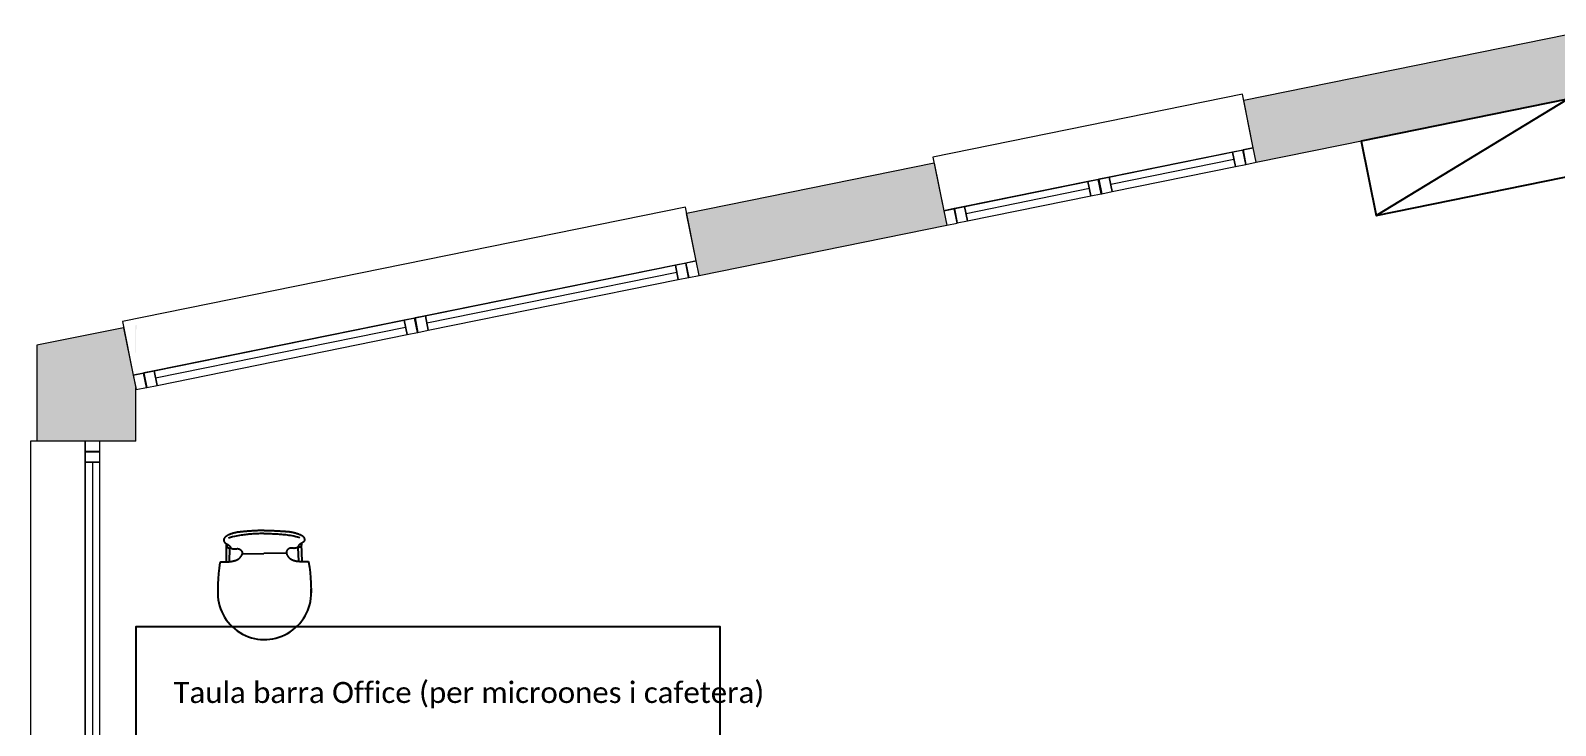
# Model space of a CAD drawing. Header units: metres. Extents: x 5207 to 27817, y 2812 to 34571.
# Drawn here: x 11076 to 18319, y 24078 to 27379 of the extents above; entities that cross this region are included whole.
import ezdxf

# ---------------------------------------------------------------- set-up
doc = ezdxf.new("R2010")
doc.units = ezdxf.units.M
doc.set_wipeout_variables(frame=1)
doc.linetypes.add('CONTINUA', pattern=[0])
doc.layers.add('3201_Baixa distribució', color=7, linetype='CONTINUA', lineweight=18)
doc.layers.add('_Co TEXTO', color=7, linetype='Continuous', lineweight=13)
doc.layers.add('_Co MUEBLE CONCEP', color=5, linetype='Continuous')
doc.layers.add('_Co MUEBLE NO CONCEP', color=181, linetype='Continuous')

# ---------------------------------------------------------------- blocks, each defined once
blk = doc.blocks.new('A$C4F1418C3')
blk.add_wipeout([(0.3692, 0.0115), (0.3695, 0.029), (0.3697, 0.0424), (0.4116, 0.0435), (0.4558, 0.0451), (0.4601, 0.0378), (0.4637, 0.0336), (0.4657, 0.0321), (0.4689, 0.0309), (0.471, 0.0304), (0.4733, 0.0302), (0.4764, 0.0304), (0.4787, 0.0307), (0.4819, 0.0318), (0.4846, 0.0333), (0.4872, 0.0354), (0.489, 0.0374), (0.4927, 0.042), (0.4965, 0.049), (0.4996, 0.0552), (0.5032, 0.0646), (0.5059, 0.0737), (0.5077, 0.0803), (0.5095, 0.0887), (0.5108, 0.0958), (0.5115, 0.103), (0.5136, 0.1212), (0.5152, 0.1437), (0.5174, 0.183), (0.5184, 0.2261), (0.5167, 0.2686), (0.5137, 0.3173), (0.5095, 0.353), (0.5032, 0.3764), (0.5003, 0.3846), (0.4933, 0.4004), (0.4881, 0.406), (0.4831, 0.4099), (0.4759, 0.4132), (0.4716, 0.4129), (0.4664, 0.4119), (0.4618, 0.409), (0.4581, 0.4043), (0.456, 0.3999), (0.369, 0.4019), (0.3688, 0.4172), (0.3687, 0.4276), (0.3684, 0.4307), (0.3681, 0.4316), (0.3678, 0.4323), (0.367, 0.4336), (0.3155, 0.4396), (0.2909, 0.4415), (0.2438, 0.4434), (0.2205, 0.4441), (0.1973, 0.4428), (0.1742, 0.4391), (0.1591, 0.4351), (0.1344, 0.4264), (0.1193, 0.4187), (0.1036, 0.4104), (0.0833, 0.3953), (0.0649, 0.3795), (0.0486, 0.3606), (0.0357, 0.3426), (0.0235, 0.3214), (0.0145, 0.3014), (0.0078, 0.2815), (0.0033, 0.2607), (0.0007, 0.2405), (-0.0002, 0.2193), (0.001, 0.1964), (0.0059, 0.1745), (0.0113, 0.1501), (0.0213, 0.1283), (0.0319, 0.107), (0.046, 0.0868), (0.0595, 0.0711), (0.0749, 0.0554), (0.0983, 0.0373), (0.1173, 0.0257), (0.1385, 0.0158), (0.16, 0.009), (0.1822, 0.0035), (0.2009, 0.0009), (0.222, 0.0003), (0.2613, 0.0009), (0.3008, 0.0032), (0.3351, 0.0067), (0.3676, 0.0111), (0.3681, 0.0111), (0.3687, 0.0113), (0.3689, 0.0115)]).dxf.layer = '_Co MUEBLE NO CONCEP'
at = {"layer": '_Co MUEBLE NO CONCEP'}
for p, q in [((0.2671, 0.4427), (0.2205, 0.4441)), ((0.2909, 0.4415), (0.2671, 0.4427)), ((0.3155, 0.4396), (0.2909, 0.4415)), ((0.3409, 0.437), (0.3155, 0.4396)), ((0.367, 0.4336), (0.3409, 0.437)), ((0.3673, 0.4331), (0.367, 0.4336)), ((0.3677, 0.4326), (0.3673, 0.4331)), ((0.3679, 0.4321), (0.3677, 0.4326)), ((0.3681, 0.4316), (0.3679, 0.4321)), ((0.3683, 0.4312), (0.3681, 0.4316)), ((0.3684, 0.4307), (0.3683, 0.4312)), ((0.3685, 0.4302), (0.3684, 0.4307)), ((0.3686, 0.4297), (0.3685, 0.4302)), ((0.3686, 0.4291), (0.3686, 0.4297)), ((0.3687, 0.4285), (0.3686, 0.4291)), ((0.3687, 0.4279), (0.3687, 0.4285)), ((0.3687, 0.4272), (0.3687, 0.4279)), ((0.3687, 0.4265), (0.3687, 0.4272)), ((0.3687, 0.4258), (0.3687, 0.4265)), ((0.3687, 0.425), (0.3687, 0.4258)), ((0.3687, 0.4241), (0.3687, 0.425)), ((0.3687, 0.4232), (0.3687, 0.4241)), ((0.3687, 0.4222), (0.3687, 0.4232)), ((0.3687, 0.421), (0.3687, 0.4222)), ((0.3688, 0.4197), (0.3687, 0.421)), ((0.3688, 0.4181), (0.3688, 0.4197)), ((0.3688, 0.4163), (0.3688, 0.4181)), ((0.3688, 0.4142), (0.3688, 0.4163)), ((0.3688, 0.4116), (0.3688, 0.4142)), ((0.3689, 0.4087), (0.3688, 0.4116)), ((0.3689, 0.4055), (0.3689, 0.4087)), ((0.369, 0.402), (0.3689, 0.4055)), ((0.3691, 0.3982), (0.369, 0.402)), ((0.369, 0.4019), (0.4529, 0.4)), ((0.3693, 0.3943), (0.3691, 0.3982)), ((0.3696, 0.3904), (0.3693, 0.3943)), ((0.3699, 0.3864), (0.3696, 0.3904)), ((0.3698, 0.3873), (0.436, 0.3848)), ((0.3703, 0.3824), (0.3699, 0.3864)), ((0.3708, 0.3785), (0.3703, 0.3824)), ((0.3715, 0.3747), (0.3708, 0.3785)), ((0.3722, 0.3711), (0.3715, 0.3747)), ((0.3729, 0.3676), (0.3722, 0.3711)), ((0.3738, 0.3643), (0.3729, 0.3676)), ((0.3747, 0.3611), (0.3738, 0.3643)), ((0.4318, 0.3656), (0.4317, 0.3642)), ((0.4317, 0.3642), (0.4317, 0.3629)), ((0.4317, 0.3629), (0.4318, 0.3615)), ((0.4319, 0.3669), (0.4318, 0.3656)), ((0.432, 0.3681), (0.4319, 0.3669)), ((0.4322, 0.3693), (0.432, 0.3681)), ((0.4324, 0.3705), (0.4322, 0.3693)), ((0.4327, 0.3716), (0.4324, 0.3705)), ((0.4329, 0.3726), (0.4327, 0.3716)), ((0.4332, 0.3736), (0.4329, 0.3726)), ((0.4335, 0.3746), (0.4332, 0.3736)), ((0.4338, 0.3755), (0.4335, 0.3746)), ((0.4341, 0.3763), (0.4338, 0.3755)), ((0.4344, 0.3771), (0.4341, 0.3763)), ((0.4348, 0.3779), (0.4344, 0.3771)), ((0.4353, 0.3785), (0.4348, 0.3779)), ((0.4358, 0.3792), (0.4353, 0.3785)), ((0.4363, 0.3797), (0.4358, 0.3792)), ((0.4359, 0.3876), (0.4359, 0.3863)), ((0.4359, 0.3863), (0.436, 0.3848)), ((0.4362, 0.3897), (0.436, 0.3887)), ((0.436, 0.3887), (0.4359, 0.3876)), ((0.4364, 0.3906), (0.4362, 0.3897)), ((0.4369, 0.3803), (0.4363, 0.3797)), ((0.4367, 0.3913), (0.4364, 0.3906)), ((0.4369, 0.392), (0.4367, 0.3913)), ((0.4372, 0.3926), (0.4369, 0.392)), ((0.4376, 0.3808), (0.4369, 0.3803)), ((0.4376, 0.3932), (0.4372, 0.3926)), ((0.4379, 0.3937), (0.4376, 0.3932)), ((0.4383, 0.3812), (0.4376, 0.3808)), ((0.4382, 0.3943), (0.4379, 0.3937)), ((0.4385, 0.3947), (0.4382, 0.3943)), ((0.4391, 0.3817), (0.4383, 0.3812)), ((0.4389, 0.3952), (0.4385, 0.3947)), ((0.4392, 0.3956), (0.4389, 0.3952)), ((0.4399, 0.3821), (0.4391, 0.3817)), ((0.4396, 0.396), (0.4392, 0.3956)), ((0.44, 0.3964), (0.4396, 0.396)), ((0.4408, 0.3826), (0.4399, 0.3821)), ((0.4404, 0.3968), (0.44, 0.3964)), ((0.4408, 0.3971), (0.4404, 0.3968)), ((0.4413, 0.3975), (0.4408, 0.3971)), ((0.4416, 0.383), (0.4408, 0.3826)), ((0.4417, 0.3978), (0.4413, 0.3975)), ((0.4425, 0.3835), (0.4416, 0.383)), ((0.4422, 0.3981), (0.4417, 0.3978)), ((0.4428, 0.3984), (0.4422, 0.3981)), ((0.4434, 0.3841), (0.4425, 0.3835)), ((0.4433, 0.3986), (0.4428, 0.3984)), ((0.4439, 0.3988), (0.4433, 0.3986)), ((0.4443, 0.3846), (0.4434, 0.3841)), ((0.4446, 0.399), (0.4439, 0.3988)), ((0.4451, 0.3853), (0.4443, 0.3846)), ((0.4453, 0.3992), (0.4446, 0.399)), ((0.446, 0.386), (0.4451, 0.3853)), ((0.4461, 0.3993), (0.4453, 0.3992)), ((0.4469, 0.3867), (0.446, 0.386)), ((0.4471, 0.3994), (0.4461, 0.3993)), ((0.4477, 0.3875), (0.4469, 0.3867)), ((0.4482, 0.3995), (0.4471, 0.3994)), ((0.4486, 0.3884), (0.4477, 0.3875)), ((0.4495, 0.3997), (0.4482, 0.3995)), ((0.4494, 0.3893), (0.4486, 0.3884)), ((0.4502, 0.3904), (0.4494, 0.3893)), ((0.4511, 0.3998), (0.4495, 0.3997)), ((0.451, 0.3914), (0.4502, 0.3904)), ((0.4517, 0.3926), (0.451, 0.3914)), ((0.4529, 0.4), (0.4511, 0.3998)), ((0.4525, 0.3938), (0.4517, 0.3926)), ((0.4533, 0.395), (0.4525, 0.3938)), ((0.454, 0.3963), (0.4533, 0.395)), ((0.4548, 0.3977), (0.454, 0.3963)), ((0.4555, 0.399), (0.4548, 0.3977)), ((0.4563, 0.4004), (0.4555, 0.399)), ((0.457, 0.4017), (0.4563, 0.4004)), ((0.4578, 0.4031), (0.457, 0.4017)), ((0.4586, 0.4044), (0.4578, 0.4031)), ((0.4594, 0.4057), (0.4586, 0.4044)), ((0.4603, 0.4069), (0.4594, 0.4057)), ((0.4612, 0.408), (0.4603, 0.4069)), ((0.4621, 0.409), (0.4612, 0.408)), ((0.463, 0.4099), (0.4621, 0.409)), ((0.4641, 0.4107), (0.463, 0.4099)), ((0.4651, 0.4113), (0.4641, 0.4107)), ((0.4662, 0.4119), (0.4651, 0.4113)), ((0.4674, 0.4123), (0.4662, 0.4119)), ((0.4686, 0.4127), (0.4674, 0.4123)), ((0.4698, 0.413), (0.4686, 0.4127)), ((0.4711, 0.4132), (0.4698, 0.413)), ((0.4725, 0.4133), (0.4711, 0.4132)), ((0.4739, 0.4133), (0.4725, 0.4133)), ((0.4753, 0.4132), (0.4739, 0.4133)), ((0.4768, 0.413), (0.4753, 0.4132)), ((0.4782, 0.4127), (0.4768, 0.413)), ((0.4796, 0.4123), (0.4782, 0.4127)), ((0.481, 0.4118), (0.4796, 0.4123)), ((0.4824, 0.4112), (0.481, 0.4118)), ((0.4837, 0.4104), (0.4824, 0.4112)), ((0.4858, 0.3811), (0.4824, 0.3909)), ((0.4849, 0.4095), (0.4837, 0.4104)), ((0.4861, 0.4085), (0.4849, 0.4095)), ((0.4885, 0.3717), (0.4858, 0.3811)), ((0.4873, 0.4074), (0.4861, 0.4085)), ((0.4884, 0.4062), (0.4873, 0.4074)), ((0.4895, 0.4049), (0.4884, 0.4062)), ((0.4908, 0.3628), (0.4885, 0.3717)), ((0.4906, 0.4035), (0.4895, 0.4049)), ((0.4916, 0.4021), (0.4906, 0.4035)), ((0.4927, 0.3543), (0.4908, 0.3628)), ((0.4926, 0.4006), (0.4916, 0.4021)), ((0.4936, 0.399), (0.4926, 0.4006)), ((0.4946, 0.3973), (0.4936, 0.399)), ((0.4956, 0.3956), (0.4946, 0.3973)), ((0.4966, 0.3936), (0.4956, 0.3956)), ((0.4976, 0.3915), (0.4966, 0.3936)), ((0.4986, 0.3892), (0.4976, 0.3915)), ((0.4996, 0.3867), (0.4986, 0.3892)), ((0.5007, 0.384), (0.4996, 0.3867)), ((0.5018, 0.381), (0.5007, 0.384)), ((0.5028, 0.3779), (0.5018, 0.381)), ((0.5039, 0.3747), (0.5028, 0.3779)), ((0.5049, 0.3714), (0.5039, 0.3747)), ((0.5059, 0.368), (0.5049, 0.3714)), ((0.5069, 0.3646), (0.5059, 0.368)), ((0.5077, 0.3611), (0.5069, 0.3646)), ((0.3757, 0.3582), (0.3747, 0.3611)), ((0.3768, 0.3554), (0.3757, 0.3582)), ((0.3778, 0.3529), (0.3768, 0.3554)), ((0.379, 0.3506), (0.3778, 0.3529)), ((0.3802, 0.3485), (0.379, 0.3506)), ((0.3814, 0.3465), (0.3802, 0.3485)), ((0.3827, 0.3447), (0.3814, 0.3465)), ((0.384, 0.343), (0.3827, 0.3447)), ((0.3854, 0.3414), (0.384, 0.343)), ((0.3869, 0.3398), (0.3854, 0.3414)), ((0.3884, 0.3384), (0.3869, 0.3398)), ((0.39, 0.337), (0.3884, 0.3384)), ((0.3916, 0.3357), (0.39, 0.337)), ((0.3932, 0.3344), (0.3916, 0.3357)), ((0.3948, 0.3332), (0.3932, 0.3344)), ((0.3965, 0.3322), (0.3948, 0.3332)), ((0.3981, 0.3312), (0.3965, 0.3322)), ((0.3996, 0.3303), (0.3981, 0.3312)), ((0.4011, 0.3296), (0.3996, 0.3303)), ((0.4026, 0.329), (0.4011, 0.3296)), ((0.404, 0.3284), (0.4026, 0.329)), ((0.4053, 0.328), (0.404, 0.3284)), ((0.4067, 0.3276), (0.4053, 0.328)), ((0.4079, 0.3273), (0.4067, 0.3276)), ((0.4092, 0.3271), (0.4079, 0.3273)), ((0.4087, 0.3272), (0.409, 0.2233)), ((0.4104, 0.3269), (0.4092, 0.3271)), ((0.4116, 0.3268), (0.4104, 0.3269)), ((0.4127, 0.3267), (0.4116, 0.3268)), ((0.4139, 0.3267), (0.4127, 0.3267)), ((0.415, 0.3268), (0.4139, 0.3267)), ((0.4161, 0.3269), (0.415, 0.3268)), ((0.4172, 0.3271), (0.4161, 0.3269)), ((0.4183, 0.3274), (0.4172, 0.3271)), ((0.4193, 0.3278), (0.4183, 0.3274)), ((0.4204, 0.3284), (0.4193, 0.3278)), ((0.4215, 0.329), (0.4204, 0.3284)), ((0.4225, 0.3297), (0.4215, 0.329)), ((0.4235, 0.3305), (0.4225, 0.3297)), ((0.4245, 0.3313), (0.4235, 0.3305)), ((0.4255, 0.3323), (0.4245, 0.3313)), ((0.4264, 0.3333), (0.4255, 0.3323)), ((0.4273, 0.3343), (0.4264, 0.3333)), ((0.4282, 0.3354), (0.4273, 0.3343)), ((0.429, 0.3365), (0.4282, 0.3354)), ((0.4297, 0.3377), (0.429, 0.3365)), ((0.4304, 0.3389), (0.4297, 0.3377)), ((0.431, 0.3401), (0.4304, 0.3389)), ((0.4315, 0.3413), (0.431, 0.3401)), ((0.4319, 0.3424), (0.4315, 0.3413)), ((0.4318, 0.3615), (0.4319, 0.36)), ((0.4319, 0.36), (0.432, 0.3586)), ((0.4323, 0.3436), (0.4319, 0.3424)), ((0.432, 0.3586), (0.4321, 0.3572)), ((0.4321, 0.3572), (0.4323, 0.3558)), ((0.4323, 0.3558), (0.4324, 0.3544)), ((0.4325, 0.3448), (0.4323, 0.3436)), ((0.4324, 0.3544), (0.4326, 0.3531)), ((0.4327, 0.3459), (0.4325, 0.3448)), ((0.4326, 0.3531), (0.4327, 0.3518)), ((0.4327, 0.3518), (0.4328, 0.3506)), ((0.4328, 0.3471), (0.4327, 0.3459)), ((0.4328, 0.3506), (0.4328, 0.3494)), ((0.4328, 0.3494), (0.4329, 0.3482)), ((0.4329, 0.3482), (0.4328, 0.3471)), ((0.4942, 0.3461), (0.4927, 0.3543)), ((0.4954, 0.3384), (0.4942, 0.3461)), ((0.4965, 0.3311), (0.4954, 0.3384)), ((0.4973, 0.3242), (0.4965, 0.3311)), ((0.4981, 0.3176), (0.4973, 0.3242)), ((0.4988, 0.3114), (0.4981, 0.3176)), ((0.4995, 0.3053), (0.4988, 0.3114)), ((0.5, 0.2994), (0.4995, 0.3053)), ((0.5006, 0.2935), (0.5, 0.2994)), ((0.501, 0.2875), (0.5006, 0.2935)), ((0.5085, 0.3577), (0.5077, 0.3611)), ((0.5092, 0.3544), (0.5085, 0.3577)), ((0.5098, 0.351), (0.5092, 0.3544)), ((0.5104, 0.3476), (0.5098, 0.351)), ((0.5109, 0.3441), (0.5104, 0.3476)), ((0.5113, 0.3407), (0.5109, 0.3441)), ((0.5117, 0.3371), (0.5113, 0.3407)), ((0.5121, 0.3334), (0.5117, 0.3371)), ((0.5125, 0.3297), (0.5121, 0.3334)), ((0.5129, 0.3258), (0.5125, 0.3297)), ((0.5132, 0.3219), (0.5129, 0.3258)), ((0.5135, 0.3179), (0.5132, 0.3219)), ((0.5138, 0.3138), (0.5135, 0.3179)), ((0.5141, 0.3096), (0.5138, 0.3138)), ((0.5145, 0.3053), (0.5141, 0.3096)), ((0.5148, 0.301), (0.5145, 0.3053)), ((0.5151, 0.2966), (0.5148, 0.301)), ((0.5154, 0.2922), (0.5151, 0.2966)), ((0.5157, 0.2877), (0.5154, 0.2922)), ((0.4091, 0.1161), (0.409, 0.2233)), ((0.5015, 0.2815), (0.501, 0.2875)), ((0.5019, 0.2752), (0.5015, 0.2815)), ((0.5022, 0.2686), (0.5019, 0.2752)), ((0.5025, 0.2618), (0.5022, 0.2686)), ((0.5028, 0.2549), (0.5025, 0.2618)), ((0.5031, 0.248), (0.5028, 0.2549)), ((0.5033, 0.2412), (0.5031, 0.248)), ((0.5035, 0.2347), (0.5033, 0.2412)), ((0.5036, 0.2284), (0.5035, 0.2347)), ((0.5037, 0.2225), (0.5036, 0.2284)), ((0.5037, 0.2225), (0.5037, 0.2162)), ((0.516, 0.2831), (0.5157, 0.2877)), ((0.5163, 0.2785), (0.516, 0.2831)), ((0.5166, 0.2738), (0.5163, 0.2785)), ((0.5168, 0.2691), (0.5166, 0.2738)), ((0.5171, 0.2643), (0.5168, 0.2691)), ((0.5172, 0.2594), (0.5171, 0.2643)), ((0.5174, 0.2545), (0.5172, 0.2594)), ((0.5176, 0.2494), (0.5174, 0.2545)), ((0.5177, 0.2442), (0.5176, 0.2494)), ((0.5178, 0.2389), (0.5177, 0.2442)), ((0.5179, 0.2334), (0.5178, 0.2389)), ((0.518, 0.2277), (0.5179, 0.2334)), ((0.5181, 0.2218), (0.518, 0.2277)), ((0.5181, 0.2218), (0.518, 0.2159)), ((0.5008, 0.1501), (0.5003, 0.1442)), ((0.5013, 0.1561), (0.5008, 0.1501)), ((0.5017, 0.1621), (0.5013, 0.1561)), ((0.502, 0.1684), (0.5017, 0.1621)), ((0.5024, 0.175), (0.502, 0.1684)), ((0.5027, 0.1818), (0.5024, 0.175)), ((0.503, 0.1888), (0.5027, 0.1818)), ((0.5032, 0.1958), (0.503, 0.1888)), ((0.5034, 0.2027), (0.5032, 0.1958)), ((0.5035, 0.2096), (0.5034, 0.2027)), ((0.5037, 0.2162), (0.5035, 0.2096)), ((0.5153, 0.1471), (0.515, 0.1427)), ((0.5157, 0.1515), (0.5153, 0.1471)), ((0.5159, 0.156), (0.5157, 0.1515)), ((0.5162, 0.1606), (0.5159, 0.156)), ((0.5165, 0.1652), (0.5162, 0.1606)), ((0.5168, 0.1699), (0.5165, 0.1652)), ((0.517, 0.1746), (0.5168, 0.1699)), ((0.5172, 0.1794), (0.517, 0.1746)), ((0.5174, 0.1842), (0.5172, 0.1794)), ((0.5175, 0.1892), (0.5174, 0.1842)), ((0.5177, 0.1942), (0.5175, 0.1892)), ((0.5178, 0.1994), (0.5177, 0.1942)), ((0.5179, 0.2047), (0.5178, 0.1994)), ((0.518, 0.2159), (0.5179, 0.2102)), ((0.5179, 0.2102), (0.5179, 0.2047)), ((0.3735, 0.0756), (0.3727, 0.0721)), ((0.3743, 0.0789), (0.3735, 0.0756)), ((0.3752, 0.0821), (0.3743, 0.0789)), ((0.3762, 0.085), (0.3752, 0.0821)), ((0.3772, 0.0878), (0.3762, 0.085)), ((0.3783, 0.0903), (0.3772, 0.0878)), ((0.3794, 0.0926), (0.3783, 0.0903)), ((0.3806, 0.0947), (0.3794, 0.0926)), ((0.3818, 0.0967), (0.3806, 0.0947)), ((0.3831, 0.0985), (0.3818, 0.0967)), ((0.3845, 0.1002), (0.3831, 0.0985)), ((0.3859, 0.1018), (0.3845, 0.1002)), ((0.3873, 0.1034), (0.3859, 0.1018)), ((0.3888, 0.1048), (0.3873, 0.1034)), ((0.3904, 0.1062), (0.3888, 0.1048)), ((0.392, 0.1076), (0.3904, 0.1062)), ((0.3936, 0.1088), (0.392, 0.1076)), ((0.3952, 0.11), (0.3936, 0.1088)), ((0.3969, 0.1111), (0.3952, 0.11)), ((0.3984, 0.112), (0.3969, 0.1111)), ((0.4, 0.1129), (0.3984, 0.112)), ((0.4015, 0.1137), (0.4, 0.1129)), ((0.4029, 0.1143), (0.4015, 0.1137)), ((0.4043, 0.1149), (0.4029, 0.1143)), ((0.4057, 0.1153), (0.4043, 0.1149)), ((0.407, 0.1157), (0.4057, 0.1153)), ((0.4083, 0.116), (0.407, 0.1157)), ((0.4096, 0.1162), (0.4083, 0.116)), ((0.4108, 0.1164), (0.4096, 0.1162)), ((0.412, 0.1165), (0.4108, 0.1164)), ((0.4131, 0.1166), (0.412, 0.1165)), ((0.4142, 0.1166), (0.4131, 0.1166)), ((0.4154, 0.1166), (0.4142, 0.1166)), ((0.4165, 0.1164), (0.4154, 0.1166)), ((0.4176, 0.1162), (0.4165, 0.1164)), ((0.4186, 0.1159), (0.4176, 0.1162)), ((0.4197, 0.1155), (0.4186, 0.1159)), ((0.4208, 0.115), (0.4197, 0.1155)), ((0.4218, 0.1144), (0.4208, 0.115)), ((0.4229, 0.1137), (0.4218, 0.1144)), ((0.4239, 0.1129), (0.4229, 0.1137)), ((0.4249, 0.112), (0.4239, 0.1129)), ((0.4259, 0.1111), (0.4249, 0.112)), ((0.4268, 0.1101), (0.4259, 0.1111)), ((0.4277, 0.109), (0.4268, 0.1101)), ((0.4286, 0.108), (0.4277, 0.109)), ((0.4294, 0.1068), (0.4286, 0.108)), ((0.4301, 0.1057), (0.4294, 0.1068)), ((0.4308, 0.1045), (0.4301, 0.1057)), ((0.4314, 0.1033), (0.4308, 0.1045)), ((0.4319, 0.1021), (0.4314, 0.1033)), ((0.4324, 0.1009), (0.4319, 0.1021)), ((0.4322, 0.0805), (0.4323, 0.0819)), ((0.4322, 0.0791), (0.4322, 0.0805)), ((0.4323, 0.0778), (0.4322, 0.0791)), ((0.4323, 0.0819), (0.4324, 0.0833)), ((0.4324, 0.0765), (0.4323, 0.0778)), ((0.4327, 0.0997), (0.4324, 0.1009)), ((0.4324, 0.0833), (0.4325, 0.0847)), ((0.4325, 0.0753), (0.4324, 0.0765)), ((0.4325, 0.0847), (0.4326, 0.0862)), ((0.4327, 0.0741), (0.4325, 0.0753)), ((0.4326, 0.0862), (0.4327, 0.0876)), ((0.433, 0.0986), (0.4327, 0.0997)), ((0.4327, 0.0876), (0.4329, 0.0889)), ((0.4329, 0.0729), (0.4327, 0.0741)), ((0.4329, 0.0889), (0.433, 0.0902)), ((0.4332, 0.0718), (0.4329, 0.0729)), ((0.4332, 0.0974), (0.433, 0.0986)), ((0.433, 0.0902), (0.4331, 0.0915)), ((0.4331, 0.0915), (0.4332, 0.0928)), ((0.4333, 0.0963), (0.4332, 0.0974)), ((0.4332, 0.0928), (0.4333, 0.094)), ((0.4333, 0.0951), (0.4333, 0.0963)), ((0.4333, 0.094), (0.4333, 0.0951)), ((0.4913, 0.0808), (0.4891, 0.0718)), ((0.4931, 0.0893), (0.4913, 0.0808)), ((0.4946, 0.0974), (0.4931, 0.0893)), ((0.4958, 0.1052), (0.4946, 0.0974)), ((0.4968, 0.1125), (0.4958, 0.1052)), ((0.4977, 0.1194), (0.4968, 0.1125)), ((0.4984, 0.126), (0.4977, 0.1194)), ((0.4991, 0.1322), (0.4984, 0.126)), ((0.4998, 0.1383), (0.4991, 0.1322)), ((0.5003, 0.1442), (0.4998, 0.1383)), ((0.5065, 0.0756), (0.5055, 0.0722)), ((0.5074, 0.0791), (0.5065, 0.0756)), ((0.5082, 0.0825), (0.5074, 0.0791)), ((0.509, 0.0859), (0.5082, 0.0825)), ((0.5097, 0.0893), (0.509, 0.0859)), ((0.5103, 0.0927), (0.5097, 0.0893)), ((0.5108, 0.0961), (0.5103, 0.0927)), ((0.5113, 0.0995), (0.5108, 0.0961)), ((0.5117, 0.103), (0.5113, 0.0995)), ((0.5121, 0.1065), (0.5117, 0.103)), ((0.5125, 0.1102), (0.5121, 0.1065)), ((0.5129, 0.114), (0.5125, 0.1102)), ((0.5132, 0.1178), (0.5129, 0.114)), ((0.5135, 0.1217), (0.5132, 0.1178)), ((0.5139, 0.1258), (0.5135, 0.1217)), ((0.5142, 0.1299), (0.5139, 0.1258)), ((0.5145, 0.1341), (0.5142, 0.1299)), ((0.5147, 0.1384), (0.5145, 0.1341)), ((0.515, 0.1427), (0.5147, 0.1384)), ((0.2679, 0.0016), (0.2205, 0)), ((0.2917, 0.0029), (0.2679, 0.0016)), ((0.3163, 0.0049), (0.2917, 0.0029)), ((0.3417, 0.0076), (0.3163, 0.0049)), ((0.3677, 0.0111), (0.3417, 0.0076)), ((0.3679, 0.0111), (0.3677, 0.0111)), ((0.3681, 0.0111), (0.3679, 0.0111)), ((0.3682, 0.0111), (0.3681, 0.0111)), ((0.3684, 0.0112), (0.3682, 0.0111)), ((0.3686, 0.0112), (0.3684, 0.0112)), ((0.3687, 0.0113), (0.3686, 0.0112)), ((0.3688, 0.0114), (0.3687, 0.0113)), ((0.3689, 0.0115), (0.3688, 0.0114)), ((0.369, 0.0116), (0.3689, 0.0115)), ((0.3691, 0.0117), (0.369, 0.0116)), ((0.3692, 0.0119), (0.3691, 0.0117)), ((0.3693, 0.0121), (0.3692, 0.0119)), ((0.3694, 0.0137), (0.3693, 0.013)), ((0.3693, 0.013), (0.3693, 0.0125)), ((0.3693, 0.0125), (0.3693, 0.0121)), ((0.3695, 0.0225), (0.3694, 0.0204)), ((0.3694, 0.0204), (0.3694, 0.0186)), ((0.3694, 0.0186), (0.3694, 0.017)), ((0.3694, 0.017), (0.3694, 0.0157)), ((0.3694, 0.0157), (0.3694, 0.0146)), ((0.3694, 0.0146), (0.3694, 0.0137)), ((0.3696, 0.0372), (0.3695, 0.0337)), ((0.3695, 0.0337), (0.3695, 0.0305)), ((0.3695, 0.0305), (0.3695, 0.0275)), ((0.3695, 0.0275), (0.3695, 0.0249)), ((0.3695, 0.0249), (0.3695, 0.0225)), ((0.3698, 0.0448), (0.3696, 0.0409)), ((0.3696, 0.0409), (0.3696, 0.0372)), ((0.3697, 0.0424), (0.4535, 0.0446)), ((0.3699, 0.0487), (0.3698, 0.0448)), ((0.3702, 0.0528), (0.3699, 0.0487)), ((0.3705, 0.0568), (0.3702, 0.0528)), ((0.3709, 0.0608), (0.3705, 0.0568)), ((0.3705, 0.0569), (0.4366, 0.0597)), ((0.3714, 0.0647), (0.3709, 0.0608)), ((0.372, 0.0684), (0.3714, 0.0647)), ((0.3727, 0.0721), (0.372, 0.0684)), ((0.4334, 0.0707), (0.4332, 0.0718)), ((0.4337, 0.0697), (0.4334, 0.0707)), ((0.434, 0.0688), (0.4337, 0.0697)), ((0.4343, 0.0679), (0.434, 0.0688)), ((0.4346, 0.067), (0.4343, 0.0679)), ((0.435, 0.0663), (0.4346, 0.067)), ((0.4354, 0.0655), (0.435, 0.0663)), ((0.4358, 0.0648), (0.4354, 0.0655)), ((0.4363, 0.0642), (0.4358, 0.0648)), ((0.4369, 0.0636), (0.4363, 0.0642)), ((0.4365, 0.0582), (0.4366, 0.0597)), ((0.4365, 0.0569), (0.4365, 0.0582)), ((0.4366, 0.0558), (0.4365, 0.0569)), ((0.4368, 0.0548), (0.4366, 0.0558)), ((0.437, 0.054), (0.4368, 0.0548)), ((0.4375, 0.0631), (0.4369, 0.0636)), ((0.4372, 0.0532), (0.437, 0.054)), ((0.4375, 0.0525), (0.4372, 0.0532)), ((0.4382, 0.0626), (0.4375, 0.0631)), ((0.4378, 0.0519), (0.4375, 0.0525)), ((0.4382, 0.0513), (0.4378, 0.0519)), ((0.4389, 0.0622), (0.4382, 0.0626)), ((0.4385, 0.0508), (0.4382, 0.0513)), ((0.4388, 0.0503), (0.4385, 0.0508)), ((0.4391, 0.0498), (0.4388, 0.0503)), ((0.4397, 0.0617), (0.4389, 0.0622)), ((0.4395, 0.0493), (0.4391, 0.0498)), ((0.4398, 0.0489), (0.4395, 0.0493)), ((0.4405, 0.0613), (0.4397, 0.0617)), ((0.4402, 0.0485), (0.4398, 0.0489)), ((0.4406, 0.0481), (0.4402, 0.0485)), ((0.4413, 0.0608), (0.4405, 0.0613)), ((0.441, 0.0477), (0.4406, 0.0481)), ((0.4414, 0.0474), (0.441, 0.0477)), ((0.4422, 0.0604), (0.4413, 0.0608)), ((0.4419, 0.047), (0.4414, 0.0474)), ((0.4424, 0.0467), (0.4419, 0.047)), ((0.4431, 0.0599), (0.4422, 0.0604)), ((0.4429, 0.0464), (0.4424, 0.0467)), ((0.4434, 0.0462), (0.4429, 0.0464)), ((0.4439, 0.0593), (0.4431, 0.0599)), ((0.444, 0.0459), (0.4434, 0.0462)), ((0.4448, 0.0588), (0.4439, 0.0593)), ((0.4446, 0.0457), (0.444, 0.0459)), ((0.4452, 0.0455), (0.4446, 0.0457)), ((0.4457, 0.0581), (0.4448, 0.0588)), ((0.4459, 0.0454), (0.4452, 0.0455)), ((0.4466, 0.0575), (0.4457, 0.0581)), ((0.4468, 0.0452), (0.4459, 0.0454)), ((0.4474, 0.0567), (0.4466, 0.0575)), ((0.4477, 0.0451), (0.4468, 0.0452)), ((0.4483, 0.0559), (0.4474, 0.0567)), ((0.4488, 0.045), (0.4477, 0.0451)), ((0.4491, 0.055), (0.4483, 0.0559)), ((0.4502, 0.0449), (0.4488, 0.045)), ((0.45, 0.0541), (0.4491, 0.055)), ((0.4508, 0.0531), (0.45, 0.0541)), ((0.4517, 0.0448), (0.4502, 0.0449)), ((0.4516, 0.052), (0.4508, 0.0531)), ((0.4523, 0.0508), (0.4516, 0.052)), ((0.4535, 0.0446), (0.4517, 0.0448)), ((0.4531, 0.0496), (0.4523, 0.0508)), ((0.4539, 0.0484), (0.4531, 0.0496)), ((0.4546, 0.0471), (0.4539, 0.0484)), ((0.4554, 0.0458), (0.4546, 0.0471)), ((0.4561, 0.0444), (0.4554, 0.0458)), ((0.4569, 0.0431), (0.4561, 0.0444)), ((0.4577, 0.0417), (0.4569, 0.0431)), ((0.4584, 0.0404), (0.4577, 0.0417)), ((0.4592, 0.0391), (0.4584, 0.0404)), ((0.4601, 0.0378), (0.4592, 0.0391)), ((0.4609, 0.0366), (0.4601, 0.0378)), ((0.4618, 0.0355), (0.4609, 0.0366)), ((0.4627, 0.0345), (0.4618, 0.0355)), ((0.4637, 0.0336), (0.4627, 0.0345)), ((0.4647, 0.0328), (0.4637, 0.0336)), ((0.4658, 0.0322), (0.4647, 0.0328)), ((0.4669, 0.0316), (0.4658, 0.0322)), ((0.468, 0.0311), (0.4669, 0.0316)), ((0.4692, 0.0308), (0.468, 0.0311)), ((0.4705, 0.0305), (0.4692, 0.0308)), ((0.4718, 0.0303), (0.4705, 0.0305)), ((0.4732, 0.0302), (0.4718, 0.0303)), ((0.4746, 0.0302), (0.4732, 0.0302)), ((0.476, 0.0303), (0.4746, 0.0302)), ((0.4774, 0.0305), (0.476, 0.0303)), ((0.4789, 0.0308), (0.4774, 0.0305)), ((0.4803, 0.0312), (0.4789, 0.0308)), ((0.4817, 0.0317), (0.4803, 0.0312)), ((0.483, 0.0324), (0.4817, 0.0317)), ((0.4863, 0.0625), (0.483, 0.0526)), ((0.4843, 0.0331), (0.483, 0.0324)), ((0.4856, 0.034), (0.4843, 0.0331)), ((0.4868, 0.0351), (0.4856, 0.034)), ((0.4891, 0.0718), (0.4863, 0.0625)), ((0.488, 0.0362), (0.4868, 0.0351)), ((0.4891, 0.0374), (0.488, 0.0362)), ((0.4902, 0.0387), (0.4891, 0.0374)), ((0.4912, 0.0401), (0.4902, 0.0387)), ((0.4922, 0.0415), (0.4912, 0.0401)), ((0.4932, 0.043), (0.4922, 0.0415)), ((0.4942, 0.0446), (0.4932, 0.043)), ((0.4952, 0.0462), (0.4942, 0.0446)), ((0.4962, 0.048), (0.4952, 0.0462)), ((0.4972, 0.05), (0.4962, 0.048)), ((0.4982, 0.0521), (0.4972, 0.05)), ((0.4992, 0.0544), (0.4982, 0.0521)), ((0.5002, 0.0569), (0.4992, 0.0544)), ((0.5013, 0.0596), (0.5002, 0.0569)), ((0.5023, 0.0626), (0.5013, 0.0596)), ((0.5034, 0.0657), (0.5023, 0.0626)), ((0.5044, 0.0689), (0.5034, 0.0657)), ((0.5055, 0.0722), (0.5044, 0.0689))]:
    blk.add_line(p, q, dxfattribs=at)
blk.add_arc((0.2221, 0.2221), 0.2221, 90.40267, 274.29347, dxfattribs=at)

msp = doc.modelspace()

# ---------------------------------------------------------------- hatches: boundary and pattern name
at = {"layer": '3201_Baixa distribució', "linetype": 'CONTINUA', "lineweight": 15, "true_color": 0xababab, "transparency": 33554687}
h = msp.add_hatch(color=253, dxfattribs=at)
h.paths.add_polyline_path([(18476.1, 27379.4), (16838.5, 27047.2), (16898.1, 26753.2), (18550.6, 27088.4)])
h.paths.add_polyline_path([(14192.4, 26510.3), (14252, 26216.3), (15428.1, 26454.9), (15368.4, 26748.9)])
at = {"layer": '3201_Baixa distribució', "linetype": 'CONTINUA', "lineweight": 18, "transparency": 33554687}
for points in [[(18476.1, 27379.4), (16838.5, 27047.2), (16868.3, 26900.2), (18513.4, 27233.9)], [(18588.2, 27183.9), (18530.7, 27166), (18203.4, 27018), (18611.9, 27107.5)], [(16868.3, 26900.2), (16882.2, 26831.6), (17029.2, 26861.4), (17015.3, 26930)], [(15368.4, 26748.9), (14192.4, 26510.3), (14222.2, 26363.3), (15398.2, 26601.9)], [(15251.2, 26572.1), (15265.2, 26503.5), (15412.2, 26533.3), (15398.2, 26601.9)], [(14222.2, 26363.3), (14236.1, 26294.7), (14383.1, 26324.5), (14369.2, 26393.1)], [(11578.3, 25979.9), (11576.1, 25979.4), (11576.1, 25826.4)]]:
    msp.add_hatch(color=253, dxfattribs=at).paths.add_polyline_path(points)
at = {"layer": '3201_Baixa distribució', "linetype": 'CONTINUA', "lineweight": 15, "true_color": 0xababab, "transparency": 33554687}
h = msp.add_hatch(color=253, dxfattribs=at)
h.paths.add_polyline_path([(11106.1, 20529.4), (11106.1, 19829.4), (11756.1, 19829.4), (11756.1, 20529.4)])
h.paths.add_polyline_path([(11106.1, 16069.4), (11106.1, 15889.4), (11756.1, 15889.4), (11756.1, 16069.4)])
h.paths.add_polyline_path([(11106.1, 25884.1), (11106.1, 25429.4), (11576.1, 25429.4), (11576.1, 25682.9), (11518.3, 25967.7)])

# ---------------------------------------------------------------- linework, layer by layer
at = {"layer": '3201_Baixa distribució', "color": 42, "linetype": 'CONTINUA', "lineweight": 18, "true_color": 0xc89632, "transparency": 33554687}
for p, q in [((18476.1, 27379.4), (16838.5, 27047.2)), ((16884.2, 26821.8), (16838.5, 27047.2)), ((16898.1, 26753.2), (18550.6, 27088.4)), ((16898.1, 26753.2), (16884.2, 26821.8)), ((15368.4, 26748.9), (14192.4, 26510.3)), ((15368.4, 26748.9), (15414.1, 26523.5)), ((16792.2, 26767.4), (16206.6, 26648.6)), ((16105.7, 26628.1), (15520.1, 26509.3)), ((15414.1, 26523.5), (15428.1, 26454.9)), ((14238.1, 26284.9), (14192.4, 26510.3)), ((14252, 26216.3), (15428.1, 26454.9)), ((14146.1, 26230.5), (12958.5, 25989.5)), ((14252, 26216.3), (14238.1, 26284.9)), ((11518.3, 25967.7), (11106.1, 25884.1)), ((11518.3, 25967.7), (11564.1, 25742.3)), ((12857.6, 25969.1), (11670, 25728.1)), ((11106.1, 25884.1), (11106.1, 25429.4)), ((11564.1, 25742.3), (11576.1, 25682.9)), ((11576.1, 25429.4), (11576.1, 25682.9)), ((11336.1, 25429.4), (11106.1, 25429.4)), ((11406.1, 25429.4), (11336.1, 25429.4)), ((11576.1, 25429.4), (11406.1, 25429.4)), ((11371.1, 25328.4), (11371.1, 23030.9))]:
    msp.add_line(p, q, dxfattribs=at)
for points in [[(16884.2, 26821.8), (16832.5, 27076.6), (15362.4, 26778.3), (15414.1, 26523.5), (16884.2, 26821.8)], [(16199.6, 26682.9), (16213.6, 26614.3), (16799.1, 26733.1), (16785.2, 26801.7), (16199.6, 26682.9)], [(16785.2, 26801.7), (16199.6, 26682.9), (16213.6, 26614.3), (16799.1, 26733.1), (16785.2, 26801.7)], [(16848.1, 26743), (16834.2, 26811.6), (16785.2, 26801.7), (16799.1, 26733.1), (16848.1, 26743)], [(16834.2, 26811.6), (16848.1, 26743), (16849.1, 26743.2), (16835.2, 26811.8), (16834.2, 26811.6)], [(16884.2, 26821.8), (16835.2, 26811.8), (16849.1, 26743.2), (16898.1, 26753.2), (16884.2, 26821.8)], [(15513.1, 26543.6), (15527, 26475), (16112.6, 26593.8), (16098.7, 26662.4), (15513.1, 26543.6)], [(16098.7, 26662.4), (15513.1, 26543.6), (15527, 26475), (16112.6, 26593.8), (16098.7, 26662.4)], [(16161.6, 26603.7), (16147.7, 26672.3), (16098.7, 26662.4), (16112.6, 26593.8), (16161.6, 26603.7)], [(16147.7, 26672.3), (16161.6, 26603.7), (16164.6, 26604.3), (16150.6, 26672.9), (16147.7, 26672.3)], [(16199.6, 26682.9), (16150.6, 26672.9), (16164.6, 26604.3), (16213.6, 26614.3), (16199.6, 26682.9)], [(14238.1, 26284.9), (14186.4, 26539.7), (11512.4, 25997.1), (11564.1, 25742.3), (14238.1, 26284.9)], [(15463.1, 26533.4), (15414.1, 26523.5), (15428.1, 26454.9), (15477.1, 26464.8), (15463.1, 26533.4)], [(15477.1, 26464.8), (15478.1, 26465), (15464.1, 26533.6), (15463.1, 26533.4), (15477.1, 26464.8)], [(15513.1, 26543.6), (15464.1, 26533.6), (15478.1, 26465), (15527, 26475), (15513.1, 26543.6)], [(12951.6, 26023.8), (12965.5, 25955.2), (14153.1, 26196.2), (14139.1, 26264.8), (12951.6, 26023.8)], [(14139.1, 26264.8), (12951.6, 26023.8), (12965.5, 25955.2), (14153.1, 26196.2), (14139.1, 26264.8)], [(14202, 26206.1), (14188.1, 26274.7), (14139.1, 26264.8), (14153.1, 26196.2), (14202, 26206.1)], [(14188.1, 26274.7), (14202, 26206.1), (14203, 26206.3), (14189.1, 26274.9), (14188.1, 26274.7)], [(14238.1, 26284.9), (14189.1, 26274.9), (14203, 26206.3), (14252, 26216.3), (14238.1, 26284.9)], [(12913.5, 25944.7), (12899.6, 26013.3), (12850.6, 26003.4), (12864.5, 25934.8), (12913.5, 25944.7)], [(12899.6, 26013.3), (12913.5, 25944.7), (12916.5, 25945.3), (12902.6, 26013.9), (12899.6, 26013.3)], [(12951.6, 26023.8), (12902.6, 26013.9), (12916.5, 25945.3), (12965.5, 25955.2), (12951.6, 26023.8)], [(11663, 25762.4), (11677, 25693.8), (12864.5, 25934.8), (12850.6, 26003.4), (11663, 25762.4)], [(12850.6, 26003.4), (11663, 25762.4), (11677, 25693.8), (12864.5, 25934.8), (12850.6, 26003.4)], [(11613.1, 25752.3), (11564.1, 25742.3), (11578, 25673.7), (11627, 25683.7), (11613.1, 25752.3)], [(11627, 25683.7), (11628, 25683.8), (11614, 25752.5), (11613.1, 25752.3), (11627, 25683.7)], [(11663, 25762.4), (11614, 25752.5), (11628, 25683.8), (11677, 25693.8), (11663, 25762.4)], [(11336.1, 25429.4), (11076.1, 25429.4), (11076.1, 20529.4), (11336.1, 20529.4), (11336.1, 25429.4)], [(11336.1, 25429.4), (11336.1, 25379.4), (11406.1, 25379.4), (11406.1, 25429.4), (11336.1, 25429.4)], [(11336.1, 25378.4), (11406.1, 25378.4), (11406.1, 25379.4), (11336.1, 25379.4), (11336.1, 25378.4)], [(11406.1, 25378.4), (11336.1, 25378.4), (11336.1, 25328.4), (11406.1, 25328.4), (11406.1, 25378.4)], [(11336.1, 23030.9), (11406.1, 23030.9), (11406.1, 25328.4), (11336.1, 25328.4), (11336.1, 23030.9)], [(11336.1, 25328.4), (11336.1, 23030.9), (11406.1, 23030.9), (11406.1, 25328.4), (11336.1, 25328.4)]]:
    msp.add_lwpolyline(points, dxfattribs=at)
at = {"layer": '_Co MUEBLE NO CONCEP'}
msp.add_lwpolyline([(18376.3, 27053.1), (17396.3, 26854.2), (17467.8, 26501.4), (18447.9, 26700.3)], close=True, dxfattribs=at)
msp.add_lwpolyline([(17467.8, 26501.4), (18376.3, 27053.1)], dxfattribs=at)

# ---------------------------------------------------------------- block references
at = {"layer": '_Co MUEBLE CONCEP', "xscale": 1000.000000000004, "yscale": 1000.000000000004, "zscale": 1000.000000000004, "rotation": 90.43392031274361}
msp.add_blockref('A$C4F1418C3', (12411.1, 24487.9), dxfattribs=at)

# ---------------------------------------------------------------- texts
at = {"layer": '_Co TEXTO', "insert": (11755.5, 24284.8), "char_height": 100, "attachment_point": 1}
msp.add_mtext_dynamic_manual_height_columns('{\\fCalibri|b0|i0|c0|p34;Taula barra Office (per microones i cafetera)}', width=4560.621, gutter_width=12.5, heights=[0], dxfattribs=at)

# ---------------------------------------------------------------- next in the draw order: linework, layer by layer
at = {"layer": '_Co MUEBLE CONCEP'}
msp.add_lwpolyline([(14352, 23996.1), (14352, 24546.1), (11576.1, 24546.1), (11576.1, 23996.1)], dxfattribs=at)

doc.saveas('drawing.dxf')
